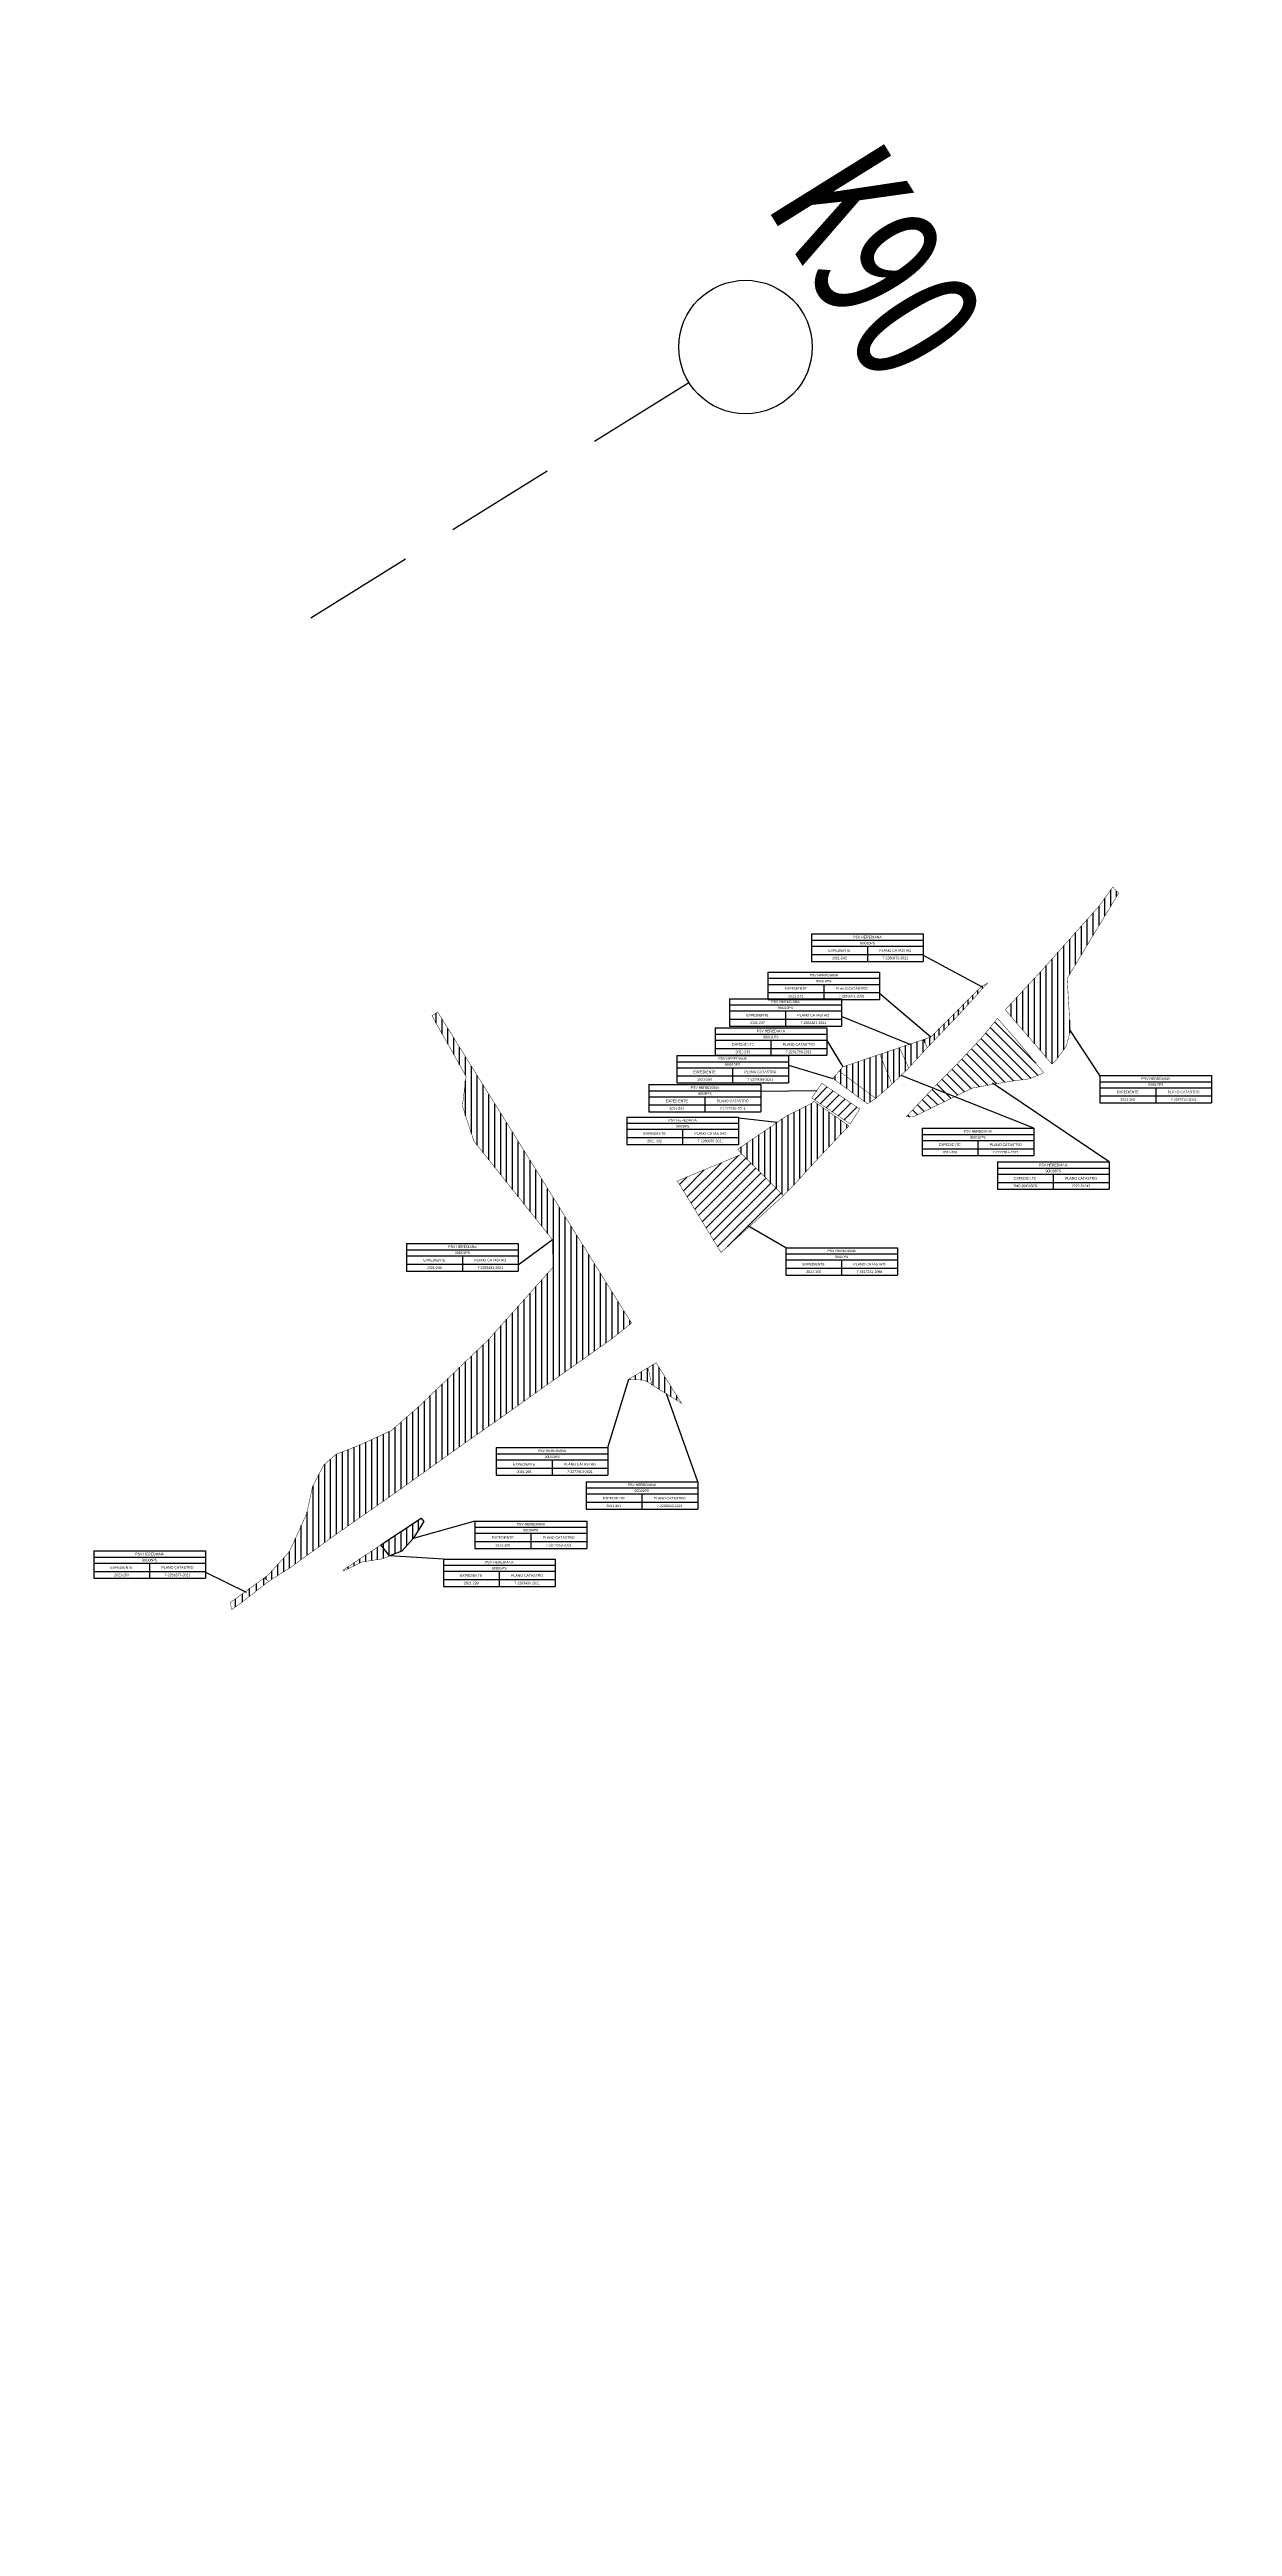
# Model space of a CAD drawing. Header units: inches. Extents: x 510447 to 606954, y 1095553 to 1134812.
# Drawn here: x 548029 to 548561, y 1119393 to 1120505 of the extents above; entities that cross this region are included whole.
import ezdxf

# ---------------------------------------------------------------- set-up
doc = ezdxf.new("R2010")
doc.units = ezdxf.units.IN
doc.header["$MEASUREMENT"] = 0
doc.linetypes.add('Kilométrica grande$1$JIS_02_2.0', pattern=[3, 2, -1])
for name, color, linetype in [('2022-51242', 7, 'Continuous'), ('7-1777584-2014', 7, 'Continuous'), ('7-2260970-2021', 1, 'Continuous'), ('7-2260971-2021', 181, 'Continuous'), ('7-2260972-2021', 212, 'Continuous'), ('7-2261677-2021', 7, 'Continuous'), ('7-2261796-2021', 92, 'Continuous'), ('7-2262451-2021', 140, 'Continuous'), ('7-2263430-2021', 153, 'Continuous'), ('7-2263431-2021', 223, 'Continuous'), ('7-2274053-2021', 7, 'Continuous'), ('7-2277913-2021', 7, 'Continuous'), ('7-2277914-2021', 7, 'Continuous'), ('7-2279029-2021', 7, 'Continuous'), ('7-2285723-2021', 7, 'Continuous'), ('7-2288302-2021', 7, 'Continuous'), ('7-517231-1998', 7, 'Continuous'), ('INFORMACION', 130, 'Continuous'), ('Kilométrica grande$0$0-KM GRANDE', 220, 'Continuous')]:
    doc.layers.add(name, color=color, linetype=linetype)
doc.styles.add('Kilométrica grande$0$哥Arial', font='Arial.ttf', dxfattribs={"width": 0.8})
doc.styles.get("Standard").update_dxf_attribs({"font": 'Arial.ttf'})
pattern_1 = [(90, (0, 0), (-2.63525, 0), [])]
pattern_2 = [(90, (0, 0), (-2.159, 0), [])]
pattern_3 = [(45, (0, 0), (-2.24506403, 2.24506403), [])]

# ---------------------------------------------------------------- blocks, each defined once
blk = doc.blocks.new('*T719')
at = {"layer": 'INFORMACION', "color": 0, "linetype": 'ByBlock', "lineweight": -2, "transparency": 16777216}
for p, q in [((0, 0), (50.2, 0)), ((0, 0), (0, -12.3)), ((50.2, 0), (50.2, -12.3)), ((0, -2.8), (50.2, -2.8)), ((0, -5.5), (50.2, -5.5)), ((0, -9.2), (50.2, -9.2)), ((25.1, -5.5), (25.1, -12.3)), ((0, -12.3), (50.2, -12.3))]:
    blk.add_line(p, q, dxfattribs=at)
at = {"layer": 'INFORMACION', "color": 0, "transparency": 16777216, "attachment_point": 5}
for s, insert, char_height, width in [('EXPEDIENTE', (12.5, -7.4), 1.12, 25.057), ('2021-240', (12.5, -10.8), 1.12, 25.057), ('PSV HEREDIANA', (25.1, -1.4), 1.125, 50.145), ('90D01PS', (25.1, -4.1), 1.12, 50.145), ('PLANO CATASTRO', (37.6, -7.4), 1.125, 25.057), ('7-2263431-2021', (37.6, -10.8), 1.125, 25.057)]:
    blk.add_mtext(s, dxfattribs=dict(at, insert=insert, char_height=char_height, width=width))
blk = doc.blocks.new('*T720')
at = {"layer": 'INFORMACION', "color": 0, "linetype": 'ByBlock', "lineweight": -2, "transparency": 16777216}
for p, q in [((0, 0), (50.2, 0)), ((0, 0), (0, -12.3)), ((50.2, 0), (50.2, -12.3)), ((0, -2.8), (50.2, -2.8)), ((0, -5.5), (50.2, -5.5)), ((0, -9.2), (50.2, -9.2)), ((25.1, -5.5), (25.1, -12.3)), ((0, -12.3), (50.2, -12.3))]:
    blk.add_line(p, q, dxfattribs=at)
at = {"layer": 'INFORMACION', "color": 0, "transparency": 16777216, "attachment_point": 5}
for s, insert, char_height, width in [('EXPEDIENTE', (12.5, -7.4), 1.12, 25.057), ('2021-239', (12.5, -10.8), 1.12, 25.057), ('PSV HEREDIANA', (25.1, -1.4), 1.125, 50.145), ('90D05PS', (25.1, -4.1), 1.12, 50.145), ('PLANO CATASTRO', (37.6, -7.4), 1.125, 25.057), ('7-2263430-2021', (37.6, -10.8), 1.125, 25.057)]:
    blk.add_mtext(s, dxfattribs=dict(at, insert=insert, char_height=char_height, width=width))
blk = doc.blocks.new('*T721')
at = {"layer": 'INFORMACION', "color": 0, "linetype": 'ByBlock', "lineweight": -2, "transparency": 16777216}
for p, q in [((0, 0), (50.2, 0)), ((0, 0), (0, -12.3)), ((50.2, 0), (50.2, -12.3)), ((0, -2.8), (50.2, -2.8)), ((0, -5.5), (50.2, -5.5)), ((0, -9.2), (50.2, -9.2)), ((25.1, -5.5), (25.1, -12.3)), ((0, -12.3), (50.2, -12.3))]:
    blk.add_line(p, q, dxfattribs=at)
at = {"layer": 'INFORMACION', "color": 0, "transparency": 16777216, "attachment_point": 5}
for s, insert, char_height, width in [('EXPEDIENTE', (12.5, -7.4), 1.12, 25.057), ('2021-237', (12.5, -10.8), 1.12, 25.057), ('PSV HEREDIANA', (25.1, -1.4), 1.125, 50.145), ('90I013PS', (25.1, -4.1), 1.12, 50.145), ('PLANO CATASTRO', (37.6, -7.4), 1.125, 25.057), ('7-2262451-2021', (37.6, -10.8), 1.125, 25.057)]:
    blk.add_mtext(s, dxfattribs=dict(at, insert=insert, char_height=char_height, width=width))
blk = doc.blocks.new('*T722')
at = {"layer": 'INFORMACION', "color": 0, "linetype": 'ByBlock', "lineweight": -2, "transparency": 16777216}
for p, q in [((0, 0), (50.2, 0)), ((0, 0), (0, -12.3)), ((50.2, 0), (50.2, -12.3)), ((0, -2.8), (50.2, -2.8)), ((0, -5.5), (50.2, -5.5)), ((0, -9.2), (50.2, -9.2)), ((25.1, -5.5), (25.1, -12.3)), ((0, -12.3), (50.2, -12.3))]:
    blk.add_line(p, q, dxfattribs=at)
at = {"layer": 'INFORMACION', "color": 0, "transparency": 16777216, "attachment_point": 5}
for s, insert, char_height, width in [('EXPEDIENTE', (12.5, -7.4), 1.12, 25.057), ('2021-238', (12.5, -10.8), 1.12, 25.057), ('PSV HEREDIANA', (25.1, -1.4), 1.125, 50.145), ('90I011PS', (25.1, -4.1), 1.12, 50.145), ('PLANO CATASTRO', (37.6, -7.4), 1.125, 25.057), ('7-2261796-2021', (37.6, -10.8), 1.125, 25.057)]:
    blk.add_mtext(s, dxfattribs=dict(at, insert=insert, char_height=char_height, width=width))
blk = doc.blocks.new('*T723')
at = {"layer": 'INFORMACION', "color": 0, "linetype": 'ByBlock', "lineweight": -2, "transparency": 16777216}
for p, q in [((0, 0), (50.2, 0)), ((0, 0), (0, -12.3)), ((50.2, 0), (50.2, -12.3)), ((0, -2.8), (50.2, -2.8)), ((0, -5.5), (50.2, -5.5)), ((0, -9.2), (50.2, -9.2)), ((25.1, -5.5), (25.1, -12.3)), ((0, -12.3), (50.2, -12.3))]:
    blk.add_line(p, q, dxfattribs=at)
at = {"layer": 'INFORMACION', "color": 0, "transparency": 16777216, "attachment_point": 5}
for s, insert, char_height, width in [('EXPEDIENTE', (12.5, -7.4), 1.12, 25.057), ('2021-302', (12.5, -10.8), 1.12, 25.057), ('PSV HEREDIANA', (25.1, -1.4), 1.125, 50.145), ('90I08PS', (25.1, -4.1), 1.12, 50.145), ('PLANO CATASTRO', (37.6, -7.4), 1.125, 25.057), ('7-2260970-2021', (37.6, -10.8), 1.125, 25.057)]:
    blk.add_mtext(s, dxfattribs=dict(at, insert=insert, char_height=char_height, width=width))
blk = doc.blocks.new('*T724')
at = {"layer": 'INFORMACION', "color": 0, "linetype": 'ByBlock', "lineweight": -2, "transparency": 16777216}
for p, q in [((0, 0), (50.2, 0)), ((0, 0), (0, -12.3)), ((50.2, 0), (50.2, -12.3)), ((0, -2.8), (50.2, -2.8)), ((0, -5.5), (50.2, -5.5)), ((0, -9.2), (50.2, -9.2)), ((25.1, -5.5), (25.1, -12.3)), ((0, -12.3), (50.2, -12.3))]:
    blk.add_line(p, q, dxfattribs=at)
at = {"layer": 'INFORMACION', "color": 0, "transparency": 16777216, "attachment_point": 5}
for s, insert, char_height, width in [('EXPEDIENTE', (12.5, -7.4), 1.12, 25.057), ('2021-305', (12.5, -10.8), 1.12, 25.057), ('PSV HEREDIANA', (25.1, -1.4), 1.125, 50.145), ('90I07PS', (25.1, -4.1), 1.12, 50.145), ('PLANO CATASTRO', (37.6, -7.4), 1.125, 25.057), ('7-0517231-1998', (37.6, -10.8), 1.125, 25.057)]:
    blk.add_mtext(s, dxfattribs=dict(at, insert=insert, char_height=char_height, width=width))
blk = doc.blocks.new('*T725')
at = {"layer": 'INFORMACION', "color": 0, "linetype": 'ByBlock', "lineweight": -2, "transparency": 16777216}
for p, q in [((0, 0), (50.2, 0)), ((0, 0), (0, -12.3)), ((50.2, 0), (50.2, -12.3)), ((0, -2.8), (50.2, -2.8)), ((0, -5.5), (50.2, -5.5)), ((0, -9.2), (50.2, -9.2)), ((25.1, -5.5), (25.1, -12.3)), ((0, -12.3), (50.2, -12.3))]:
    blk.add_line(p, q, dxfattribs=at)
at = {"layer": 'INFORMACION', "color": 0, "transparency": 16777216, "attachment_point": 5}
for s, insert, char_height, width in [('EXPEDIENTE', (12.5, -7.4), 1.12, 25.057), ('2021-241', (12.5, -10.8), 1.12, 25.057), ('PSV HEREDIANA', (25.1, -1.4), 1.125, 50.145), ('90I014PS', (25.1, -4.1), 1.12, 50.145), ('PLANO CATASTRO', (37.6, -7.4), 1.125, 25.057), ('7-2260971-2021', (37.6, -10.8), 1.125, 25.057)]:
    blk.add_mtext(s, dxfattribs=dict(at, insert=insert, char_height=char_height, width=width))
blk = doc.blocks.new('*T726')
at = {"layer": 'INFORMACION', "color": 0, "linetype": 'ByBlock', "lineweight": -2, "transparency": 16777216}
for p, q in [((0, 0), (50.2, 0)), ((0, 0), (0, -12.3)), ((50.2, 0), (50.2, -12.3)), ((0, -2.8), (50.2, -2.8)), ((0, -5.5), (50.2, -5.5)), ((0, -9.2), (50.2, -9.2)), ((25.1, -5.5), (25.1, -12.3)), ((0, -12.3), (50.2, -12.3))]:
    blk.add_line(p, q, dxfattribs=at)
at = {"layer": 'INFORMACION', "color": 0, "transparency": 16777216, "attachment_point": 5}
for s, insert, char_height, width in [('EXPEDIENTE', (12.5, -7.4), 1.12, 25.057), ('2021-242', (12.5, -10.8), 1.12, 25.057), ('PSV HEREDIANA', (25.1, -1.4), 1.125, 50.145), ('90I015PS', (25.1, -4.1), 1.12, 50.145), ('PLANO CATASTRO', (37.6, -7.4), 1.125, 25.057), ('7-2260972-2021', (37.6, -10.8), 1.125, 25.057)]:
    blk.add_mtext(s, dxfattribs=dict(at, insert=insert, char_height=char_height, width=width))
blk = doc.blocks.new('*T727')
at = {"layer": 'INFORMACION', "color": 0, "linetype": 'ByBlock', "lineweight": -2, "transparency": 16777216}
for p, q in [((0, 0), (50.2, 0)), ((0, 0), (0, -12.3)), ((50.2, 0), (50.2, -12.3)), ((0, -2.8), (50.2, -2.8)), ((0, -5.5), (50.2, -5.5)), ((0, -9.2), (50.2, -9.2)), ((25.1, -5.5), (25.1, -12.3)), ((0, -12.3), (50.2, -12.3))]:
    blk.add_line(p, q, dxfattribs=at)
at = {"layer": 'INFORMACION', "color": 0, "transparency": 16777216, "attachment_point": 5}
for s, insert, char_height, width in [('EXPEDIENTE', (12.5, -7.4), 1.12, 25.057), ('2021-303', (12.5, -10.8), 1.12, 25.057), ('PSV HEREDIANA', (25.1, -1.4), 1.125, 50.145), ('90I09PS', (25.1, -4.1), 1.12, 50.145), ('PLANO CATASTRO', (37.6, -7.4), 1.125, 25.057), ('7-1777584-2014', (37.6, -10.8), 1.125, 25.057)]:
    blk.add_mtext(s, dxfattribs=dict(at, insert=insert, char_height=char_height, width=width))
blk = doc.blocks.new('*T728')
at = {"layer": 'INFORMACION', "color": 0, "linetype": 'ByBlock', "lineweight": -2, "transparency": 16777216}
for p, q in [((0, 0), (50.2, 0)), ((0, 0), (0, -12.3)), ((50.2, 0), (50.2, -12.3)), ((0, -2.8), (50.2, -2.8)), ((0, -5.5), (50.2, -5.5)), ((0, -9.2), (50.2, -9.2)), ((25.1, -5.5), (25.1, -12.3)), ((0, -12.3), (50.2, -12.3))]:
    blk.add_line(p, q, dxfattribs=at)
at = {"layer": 'INFORMACION', "color": 0, "transparency": 16777216, "attachment_point": 5}
for s, insert, char_height, width in [('EXPEDIENTE', (12.5, -7.4), 1.12, 25.057), ('2021-260', (12.5, -10.8), 1.12, 25.057), ('PSV HEREDIANA', (25.1, -1.4), 1.125, 50.145), ('90D06PS', (25.1, -4.1), 1.12, 50.145), ('PLANO CATASTRO', (37.6, -7.4), 1.125, 25.057), ('7-2261677-2021', (37.6, -10.8), 1.125, 25.057)]:
    blk.add_mtext(s, dxfattribs=dict(at, insert=insert, char_height=char_height, width=width))
blk = doc.blocks.new('*T730')
at = {"layer": 'INFORMACION', "color": 0, "linetype": 'ByBlock', "lineweight": -2, "transparency": 16777216}
for p, q in [((0, 0), (50.2, 0)), ((0, 0), (0, -12.3)), ((50.2, 0), (50.2, -12.3)), ((0, -2.8), (50.2, -2.8)), ((0, -5.5), (50.2, -5.5)), ((0, -9.2), (50.2, -9.2)), ((25.1, -5.5), (25.1, -12.3)), ((0, -12.3), (50.2, -12.3))]:
    blk.add_line(p, q, dxfattribs=at)
at = {"layer": 'INFORMACION', "color": 0, "transparency": 16777216, "attachment_point": 5}
for s, insert, char_height, width in [('EXPEDIENTE', (12.5, -7.4), 1.12, 25.057), ('2021-266', (12.5, -10.8), 1.12, 25.057), ('PSV HEREDIANA', (25.1, -1.4), 1.125, 50.145), ('90D04PS', (25.1, -4.1), 1.12, 50.145), ('PLANO CATASTRO', (37.6, -7.4), 1.125, 25.057), ('7-2274053-2021', (37.6, -10.8), 1.125, 25.057)]:
    blk.add_mtext(s, dxfattribs=dict(at, insert=insert, char_height=char_height, width=width))
blk = doc.blocks.new('*T731')
at = {"layer": 'INFORMACION', "color": 0, "linetype": 'ByBlock', "lineweight": -2, "transparency": 16777216}
for p, q in [((0, 0), (50.2, 0)), ((0, 0), (0, -12.3)), ((50.2, 0), (50.2, -12.3)), ((0, -2.8), (50.2, -2.8)), ((0, -5.5), (50.2, -5.5)), ((0, -9.2), (50.2, -9.2)), ((25.1, -5.5), (25.1, -12.3)), ((0, -12.3), (50.2, -12.3))]:
    blk.add_line(p, q, dxfattribs=at)
at = {"layer": 'INFORMACION', "color": 0, "transparency": 16777216, "attachment_point": 5}
for s, insert, char_height, width in [('EXPEDIENTE', (12.5, -7.4), 1.12, 25.057), ('2021-265', (12.5, -10.8), 1.12, 25.057), ('PSV HEREDIANA', (25.1, -1.4), 1.125, 50.145), ('90D03PS', (25.1, -4.1), 1.12, 50.145), ('PLANO CATASTRO', (37.6, -7.4), 1.125, 25.057), ('7-2277913-2021', (37.6, -10.8), 1.125, 25.057)]:
    blk.add_mtext(s, dxfattribs=dict(at, insert=insert, char_height=char_height, width=width))
blk = doc.blocks.new('*T732')
at = {"layer": 'INFORMACION', "color": 0, "linetype": 'ByBlock', "lineweight": -2, "transparency": 16777216}
for p, q in [((0, 0), (50.2, 0)), ((0, 0), (0, -12.3)), ((50.2, 0), (50.2, -12.3)), ((0, -2.8), (50.2, -2.8)), ((0, -5.5), (50.2, -5.5)), ((0, -9.2), (50.2, -9.2)), ((25.1, -5.5), (25.1, -12.3)), ((0, -12.3), (50.2, -12.3))]:
    blk.add_line(p, q, dxfattribs=at)
at = {"layer": 'INFORMACION', "color": 0, "transparency": 16777216, "attachment_point": 5}
for s, insert, char_height, width in [('EXPEDIENTE', (12.5, -7.4), 1.12, 25.057), ('2021-301', (12.5, -10.8), 1.12, 25.057), ('PSV HEREDIANA', (25.1, -1.4), 1.125, 50.145), ('90D02PS', (25.1, -4.1), 1.12, 50.145), ('PLANO CATASTRO', (37.6, -7.4), 1.125, 25.057), ('7-2288302-2021', (37.6, -10.8), 1.125, 25.057)]:
    blk.add_mtext(s, dxfattribs=dict(at, insert=insert, char_height=char_height, width=width))
blk = doc.blocks.new('*T733')
at = {"layer": 'INFORMACION', "color": 0, "linetype": 'ByBlock', "lineweight": -2, "transparency": 16777216}
for p, q in [((0, 0), (50.2, 0)), ((0, 0), (0, -12.3)), ((50.2, 0), (50.2, -12.3)), ((0, -2.8), (50.2, -2.8)), ((0, -5.5), (50.2, -5.5)), ((0, -9.2), (50.2, -9.2)), ((25.1, -5.5), (25.1, -12.3)), ((0, -12.3), (50.2, -12.3))]:
    blk.add_line(p, q, dxfattribs=at)
at = {"layer": 'INFORMACION', "color": 0, "transparency": 16777216, "attachment_point": 5}
for s, insert, char_height, width in [('EXPEDIENTE', (12.5, -7.4), 1.12, 25.057), ('2021-363', (12.5, -10.8), 1.12, 25.057), ('PSV HEREDIANA', (25.1, -1.4), 1.125, 50.145), ('90I017PS', (25.1, -4.1), 1.12, 50.145), ('PLANO CATASTRO', (37.6, -7.4), 1.125, 25.057), ('7-2285723-2021', (37.6, -10.8), 1.125, 25.057)]:
    blk.add_mtext(s, dxfattribs=dict(at, insert=insert, char_height=char_height, width=width))
blk = doc.blocks.new('*T734')
at = {"layer": 'INFORMACION', "color": 0, "linetype": 'ByBlock', "lineweight": -2, "transparency": 16777216}
for p, q in [((0, 0), (50.2, 0)), ((0, 0), (0, -12.3)), ((50.2, 0), (50.2, -12.3)), ((0, -2.8), (50.2, -2.8)), ((0, -5.5), (50.2, -5.5)), ((0, -9.2), (50.2, -9.2)), ((25.1, -5.5), (25.1, -12.3)), ((0, -12.3), (50.2, -12.3))]:
    blk.add_line(p, q, dxfattribs=at)
at = {"layer": 'INFORMACION', "color": 0, "transparency": 16777216, "attachment_point": 5}
for s, insert, char_height, width in [('EXPEDIENTE', (12.5, -7.4), 1.12, 25.057), ('2021-300', (12.5, -10.8), 1.12, 25.057), ('PSV HEREDIANA', (25.1, -1.4), 1.125, 50.145), ('90I012PS', (25.1, -4.1), 1.12, 50.145), ('PLANO CATASTRO', (37.6, -7.4), 1.125, 25.057), ('7-2277914-2021', (37.6, -10.8), 1.125, 25.057)]:
    blk.add_mtext(s, dxfattribs=dict(at, insert=insert, char_height=char_height, width=width))
blk = doc.blocks.new('*T736')
at = {"layer": 'INFORMACION', "color": 0, "linetype": 'ByBlock', "lineweight": -2, "transparency": 16777216}
for p, q in [((0, 0), (50.2, 0)), ((0, 0), (0, -12.3)), ((50.2, 0), (50.2, -12.3)), ((0, -2.8), (50.2, -2.8)), ((0, -5.5), (50.2, -5.5)), ((0, -9.2), (50.2, -9.2)), ((25.1, -5.5), (25.1, -12.3)), ((0, -12.3), (50.2, -12.3))]:
    blk.add_line(p, q, dxfattribs=at)
at = {"layer": 'INFORMACION', "color": 0, "transparency": 16777216, "attachment_point": 5}
for s, insert, char_height, width in [('TMP-90I016PS', (12.5, -10.8), 1.125, 25.057), ('EXPEDIENTE', (12.5, -7.4), 1.12, 25.057), ('PSV HEREDIANA', (25.1, -1.4), 1.125, 50.145), ('90I016PS', (25.1, -4.1), 1.12, 50.145), ('PLANO CATASTRO', (37.6, -7.4), 1.125, 25.057), ('2022-51242', (37.6, -10.8), 1.12, 25.057)]:
    blk.add_mtext(s, dxfattribs=dict(at, insert=insert, char_height=char_height, width=width))
blk = doc.blocks.new('*T737')
at = {"layer": 'INFORMACION', "color": 0, "linetype": 'ByBlock', "lineweight": -2, "transparency": 16777216}
for p, q in [((0, 0), (50.2, 0)), ((0, 0), (0, -12.3)), ((50.2, 0), (50.2, -12.3)), ((0, -2.8), (50.2, -2.8)), ((0, -5.5), (50.2, -5.5)), ((0, -9.2), (50.2, -9.2)), ((25.1, -5.5), (25.1, -12.3)), ((0, -12.3), (50.2, -12.3))]:
    blk.add_line(p, q, dxfattribs=at)
at = {"layer": 'INFORMACION', "color": 0, "transparency": 16777216, "attachment_point": 5}
for s, insert, char_height, width in [('EXPEDIENTE', (12.5, -7.4), 1.12, 25.057), ('2021-299', (12.5, -10.8), 1.12, 25.057), ('PSV HEREDIANA', (25.1, -1.4), 1.125, 50.145), ('90I010PS', (25.1, -4.1), 1.12, 50.145), ('PLANO CATASTRO', (37.6, -7.4), 1.125, 25.057), ('7-2279029-2021', (37.6, -10.8), 1.125, 25.057)]:
    blk.add_mtext(s, dxfattribs=dict(at, insert=insert, char_height=char_height, width=width))
blk = doc.blocks.new('Kilométrica grande')
at = {"color": 1}
blk.add_arc((554474.6, 1119042), 11671.5, 162.5691, 330.16023, dxfattribs=at)
at = {"layer": 'Kilométrica grande$0$0-KM GRANDE', "linetype": 'Kilométrica grande$1$JIS_02_2.0', "lineweight": -3, "ltscale": 25}
blk.add_line((548146.9, 1120250.2), (548316.7, 1120355.9), dxfattribs=at)
at = {"layer": 'Kilométrica grande$0$0-KM GRANDE'}
blk.add_circle((548342.1, 1120371.8), 30, dxfattribs=at)
at = {"layer": 'Kilométrica grande$0$0-KM GRANDE', "linetype": 'Continuous', "lineweight": -3, "insert": (548376.1, 1120393), "char_height": 60, "attachment_point": 8, "rotation": 301.9223, "style": 'Kilométrica grande$0$哥Arial'}
blk.add_mtext('{\\fSimHei|b0|i0|c134|p2;K90}', dxfattribs=at)

msp = doc.modelspace()

# ---------------------------------------------------------------- hatches: boundary and pattern name
at = {"layer": '2022-51242'}
h = msp.add_hatch(dxfattribs=at)
h.set_pattern_fill('ANSI31', color=2, angle=90)
h.set_pattern_definition([(135, (0, 0), (-2.24506403, -2.24506403), [])])
h.paths.add_polyline_path([(548414.38, 1120026.14), (548426.15, 1120038.58), (548438.19, 1120050.8), (548448.97, 1120062.39), (548455.3, 1120070.22), (548463.71, 1120060.7), (548475.99, 1120045.93), (548475.54, 1120045.49), (548469.82751, 1120043.08209), (548460.97022, 1120041.93582), (548444.1, 1120038.93), (548417.37053, 1120025.91832)])
at = {"layer": '7-1777584-2014'}
h = msp.add_hatch(dxfattribs=at)
h.set_pattern_fill('ANSI31', color=30)
h.set_pattern_definition(pattern_3)
h.paths.add_polyline_path([(548376.4264, 1120041.0566), (548371.89605, 1120034.46297), (548389.08801, 1120022.77543), (548393.46246, 1120029.47504)])
at = {"layer": '7-2260970-2021'}
h = msp.add_hatch(dxfattribs=at)
h.set_pattern_fill('ANSI31', color=30, scale=0.83, angle=45)
h.set_pattern_definition(pattern_1)
h.paths.add_polyline_path([(548388.57, 1120021.95), (548375.17, 1120007.75), (548369.05, 1120001.1), (548363.94, 1119995.43), (548359.16, 1119990.63), (548340.26, 1120009.43), (548338.7, 1120011.46), (548360.38, 1120026.26), (548371.94, 1120032.11), (548372.71, 1120033.01)])
at = {"layer": '7-2260971-2021'}
h = msp.add_hatch(dxfattribs=at)
h.set_pattern_fill('ANSI31', color=2, scale=0.68, angle=45)
h.set_pattern_definition(pattern_2)
h.paths.add_polyline_path([(548438.79, 1120072.73), (548423.74, 1120057.02), (548422.06, 1120060.71), (548425.42, 1120061.85), (548437.75, 1120074.17)])
at = {"layer": '7-2260972-2021'}
h = msp.add_hatch(dxfattribs=at)
h.set_pattern_fill('ANSI31', color=2, scale=0.68, angle=45)
h.set_pattern_definition(pattern_2)
h.paths.add_polyline_path([(548450.89, 1120086.11), (548438.79, 1120072.73), (548437.75, 1120074.17), (548448.1, 1120084.52)])
at = {"layer": '7-2261677-2021'}
h = msp.add_hatch(dxfattribs=at)
h.set_pattern_fill('ANSI31', color=3, angle=45)
h.set_pattern_definition([(90, (0, 0), (-3.175, 0), [])])
h.paths.add_polyline_path([(548127.85, 1119817.29), (548115.54, 1119807.61), (548111.32, 1119804.65), (548110.54, 1119807.65), (548125.79, 1119818.79)])
at = {"layer": '7-2261796-2021'}
h = msp.add_hatch(dxfattribs=at)
h.set_pattern_fill('ANSI31', color=30, scale=0.83, angle=45)
h.set_pattern_definition(pattern_1)
h.paths.add_polyline_path([(548407.92, 1120040.64), (548400.63, 1120034.29), (548384.18, 1120046.51), (548385.81, 1120048.43), (548402.47, 1120054.07)])
at = {"layer": '7-2262451-2021'}
h = msp.add_hatch(dxfattribs=at)
h.set_pattern_fill('ANSI31', color=30, scale=0.83, angle=45)
h.set_pattern_definition(pattern_1)
h.paths.add_polyline_path([(548423.74, 1120057.02), (548415.45, 1120047.91), (548411.28, 1120057.06), (548422.06, 1120060.71)])
at = {"layer": '7-2263430-2021'}
h = msp.add_hatch(dxfattribs=at)
h.set_pattern_fill('ANSI31', color=2, scale=0.83, angle=45)
h.set_pattern_definition(pattern_1)
h.paths.add_polyline_path([(548161.24, 1119822.29), (548178.32, 1119833.68), (548182.22, 1119828.69), (548179.11, 1119827.44), (548169.75, 1119825.98), (548161.51, 1119821.95)])
at = {"layer": '7-2263431-2021'}
h = msp.add_hatch(dxfattribs=at)
h.set_pattern_fill('ANSI31', color=2, scale=0.83, angle=45)
h.set_pattern_definition(pattern_1)
h.paths.add_polyline_path([(548203.86, 1120073.02), (548222.04, 1120043.83), (548242.95, 1120010.26), (548266.95, 1119971.73), (548290.88, 1119933.33), (548282.33, 1119926.45), (548253.83, 1119906.23), (548231.54, 1119890.3), (548215.9, 1119879.35), (548185.59, 1119857.62), (548167.49, 1119844.96), (548154.14, 1119835.56), (548137.88, 1119823.64), (548127.85, 1119817.29), (548125.79, 1119818.79), (548127.86, 1119820.3), (548137.27, 1119830.72), (548145, 1119847.76), (548147.57, 1119859.8), (548152.66, 1119869.61), (548158.24, 1119874.41), (548168.38, 1119878.32), (548183.02, 1119885.05), (548195.22, 1119895.71), (548226.58, 1119925.82), (548255.62, 1119958.38), (548255.37, 1119970.81), (548220.08, 1120015.13), (548214.91, 1120030.87), (548216.59, 1120044.17), (548201.25, 1120071.39)])
at = {"layer": '7-2274053-2021'}
h = msp.add_hatch(dxfattribs=at)
h.set_pattern_fill('ANSI31', color=2, scale=0.83, angle=45)
h.set_pattern_definition(pattern_1)
h.paths.add_polyline_path([(548178.34, 1119833.67), (548196.4, 1119845.74), (548197.66, 1119844.11), (548192.84, 1119836.51), (548187.67, 1119830.89), (548182.22, 1119828.69)])
at = {"layer": '7-2277913-2021'}
h = msp.add_hatch(dxfattribs=at)
h.set_pattern_fill('ANSI31', color=2, scale=0.83, angle=45)
h.set_pattern_definition(pattern_1)
h.paths.add_polyline_path([(548289.69, 1119908.1), (548298.31, 1119913.26), (548300, 1119905.66), (548296.86, 1119907.63)])
at = {"layer": '7-2277914-2021'}
h = msp.add_hatch(dxfattribs=at)
h.set_pattern_fill('ANSI31', color=30, scale=0.83, angle=45)
h.set_pattern_definition(pattern_1)
h.paths.add_polyline_path([(548415.45, 1120047.91), (548407.92, 1120040.64), (548402.47, 1120054.07), (548411.28, 1120057.06)])
at = {"layer": '7-2279029-2021'}
h = msp.add_hatch(dxfattribs=at)
h.set_pattern_fill('ANSI31', color=2, scale=0.83, angle=45)
h.set_pattern_definition(pattern_1)
h.paths.add_polyline_path([(548400.63, 1120034.29), (548396.96, 1120031.82), (548381.39, 1120043.23), (548384.18, 1120046.51)])
at = {"layer": '7-2285723-2021'}
h = msp.add_hatch(dxfattribs=at)
h.set_pattern_fill('ANSI31', color=256, scale=0.83, angle=45)
h.set_pattern_definition(pattern_1)
h.paths.add_polyline_path([(548458.83, 1120074.1), (548475.62, 1120092.18), (548489.15, 1120107.36), (548501.15, 1120120.89), (548507.11, 1120129.22), (548509.73, 1120126.46), (548486.61, 1120088.15), (548488.05, 1120064.68), (548486.25, 1120057.8), (548482.12, 1120052), (548479.8, 1120049.71)])
at = {"layer": '7-2288302-2021'}
h = msp.add_hatch(dxfattribs=at)
h.set_pattern_fill('ANSI31', color=2, scale=0.83, angle=45)
h.set_pattern_definition(pattern_1)
h.paths.add_polyline_path([(548298.31, 1119913.26), (548302.01, 1119915.47), (548313.33, 1119897.29), (548300, 1119905.66)])
at = {"layer": '7-517231-1998'}
h = msp.add_hatch(dxfattribs=at)
h.set_pattern_fill('ANSI31', color=30)
h.set_pattern_definition(pattern_3)
h.paths.add_polyline_path([(548311.5142, 1119997.16498), (548331.11414, 1119965.07862), (548359.16, 1119990.63), (548340.47129, 1120009.21983)])

# ---------------------------------------------------------------- linework, layer by layer
at = {"layer": '2022-51242', "color": 2, "const_width": 0.2}
msp.add_lwpolyline([(548414.38, 1120026.14), (548426.15, 1120038.58), (548438.19, 1120050.8), (548448.97, 1120062.39), (548455.3, 1120070.22), (548463.71, 1120060.7), (548475.99, 1120045.93), (548475.54, 1120045.49), (548469.83, 1120043.08), (548460.97, 1120041.94), (548444.1, 1120038.93), (548417.37, 1120025.92), (548414.38, 1120026.14)], dxfattribs=at)
at = {"layer": '7-1777584-2014', "color": 30, "const_width": 0.2, "flags": 128}
msp.add_lwpolyline([(548389.08871, 1120022.77651), (548393.46246, 1120029.47504), (548376.4264, 1120041.0566), (548371.89605, 1120034.46297), (548389.08924, 1120022.77459)], close=True, dxfattribs=at)
at = {"layer": '7-2260970-2021', "color": 30, "const_width": 0.2}
msp.add_lwpolyline([(548388.57, 1120021.95), (548375.17, 1120007.75), (548369.05, 1120001.1), (548363.94, 1119995.43), (548359.16, 1119990.63), (548340.26, 1120009.43), (548338.7, 1120011.46), (548360.38, 1120026.26), (548371.94, 1120032.11), (548372.71, 1120033.01)], close=True, dxfattribs=at)
at = {"layer": '7-2260971-2021', "color": 2, "const_width": 0.2}
msp.add_lwpolyline([(548438.79, 1120072.73), (548423.74, 1120057.02), (548422.06, 1120060.71), (548425.42, 1120061.85), (548437.75, 1120074.17)], close=True, dxfattribs=at)
at = {"layer": '7-2260972-2021', "color": 2, "const_width": 0.2}
msp.add_lwpolyline([(548450.89, 1120086.11), (548438.79, 1120072.73), (548437.75, 1120074.17), (548448.1, 1120084.52)], close=True, dxfattribs=at)
at = {"layer": '7-2261677-2021', "color": 3, "const_width": 0.2, "flags": 128}
msp.add_lwpolyline([(548127.85, 1119817.29), (548115.54, 1119807.61), (548111.32, 1119804.65), (548110.54, 1119807.65), (548125.79, 1119818.79)], close=True, dxfattribs=at)
at = {"layer": '7-2261796-2021', "color": 30, "const_width": 0.2}
msp.add_lwpolyline([(548407.92, 1120040.64), (548400.63, 1120034.29), (548384.18, 1120046.51), (548385.81, 1120048.43), (548402.47, 1120054.07)], close=True, dxfattribs=at)
at = {"layer": '7-2262451-2021', "color": 30, "const_width": 0.2}
msp.add_lwpolyline([(548423.74, 1120057.02), (548415.45, 1120047.91), (548411.28, 1120057.06), (548422.06, 1120060.71)], close=True, dxfattribs=at)
at = {"layer": '7-2263430-2021', "color": 2, "const_width": 0.2}
msp.add_lwpolyline([(548161.24, 1119822.29), (548178.32, 1119833.68), (548182.22, 1119828.69), (548179.11, 1119827.44), (548169.75, 1119825.98), (548161.51, 1119821.95)], close=True, dxfattribs=at)
at = {"layer": '7-2263431-2021', "color": 2, "const_width": 0.2}
msp.add_lwpolyline([(548203.86, 1120073.02), (548222.04, 1120043.83), (548242.95, 1120010.26), (548266.95, 1119971.73), (548290.88, 1119933.33), (548282.33, 1119926.45), (548253.83, 1119906.23), (548231.54, 1119890.3), (548215.9, 1119879.35), (548185.59, 1119857.62), (548167.49, 1119844.96), (548154.14, 1119835.56), (548137.88, 1119823.64), (548127.85, 1119817.29), (548125.79, 1119818.79), (548127.86, 1119820.3), (548137.27, 1119830.72), (548145, 1119847.76), (548147.57, 1119859.8), (548152.66, 1119869.61), (548158.24, 1119874.41), (548168.38, 1119878.32), (548183.02, 1119885.05), (548195.22, 1119895.71), (548226.58, 1119925.82), (548255.62, 1119958.38), (548255.37, 1119970.81), (548220.08, 1120015.13), (548214.91, 1120030.87), (548216.59, 1120044.17), (548201.25, 1120071.39)], close=True, dxfattribs=at)
at = {"layer": '7-2274053-2021', "color": 2, "const_width": 0.2, "flags": 128}
msp.add_lwpolyline([(548178.34, 1119833.67), (548196.4, 1119845.74), (548197.66, 1119844.11), (548192.84, 1119836.51), (548187.67, 1119830.89), (548182.22, 1119828.69), (548178.34, 1119833.67)], dxfattribs=at)
at = {"layer": '7-2274053-2021', "color": 2, "flags": 128}
msp.add_lwpolyline([(548178.34, 1119833.67), (548196.4, 1119845.74), (548197.66, 1119844.11), (548192.84, 1119836.51), (548187.67, 1119830.89), (548182.22, 1119828.69), (548178.34, 1119833.67)], dxfattribs=at)
at = {"layer": '7-2277913-2021', "color": 2, "const_width": 0.2, "flags": 128}
msp.add_lwpolyline([(548289.69, 1119908.1), (548298.31, 1119913.26), (548300, 1119905.66), (548296.86, 1119907.63), (548289.69, 1119908.1)], dxfattribs=at)
at = {"layer": '7-2277914-2021', "color": 30, "const_width": 0.2, "flags": 128}
msp.add_lwpolyline([(548415.45, 1120047.91), (548407.92, 1120040.64), (548402.47, 1120054.07), (548411.28, 1120057.06), (548415.45, 1120047.91)], dxfattribs=at)
at = {"layer": '7-2279029-2021', "color": 2, "const_width": 0.2, "flags": 128}
msp.add_lwpolyline([(548400.63, 1120034.29), (548396.96, 1120031.82), (548381.39, 1120043.23), (548384.18, 1120046.51), (548400.63, 1120034.29)], dxfattribs=at)
at = {"layer": '7-2285723-2021', "const_width": 0.2, "flags": 128}
msp.add_lwpolyline([(548458.83, 1120074.1), (548475.62, 1120092.18), (548489.15, 1120107.36), (548501.15, 1120120.89), (548507.11, 1120129.22), (548509.73, 1120126.46), (548486.61, 1120088.15), (548488.05, 1120064.68), (548486.25, 1120057.8), (548482.12, 1120052), (548479.8, 1120049.71), (548458.83, 1120074.1)], dxfattribs=at)
at = {"layer": '7-2288302-2021', "color": 2, "const_width": 0.2, "flags": 128}
msp.add_lwpolyline([(548298.31, 1119913.26), (548302.01, 1119915.47), (548313.33, 1119897.29), (548300, 1119905.66), (548298.31, 1119913.26)], dxfattribs=at)
at = {"layer": '7-517231-1998', "color": 30, "const_width": 0.2}
msp.add_lwpolyline([(548311.51373, 1119997.16575), (548331.11414, 1119965.07862), (548359.16, 1119990.63), (548340.47129, 1120009.21983), (548311.5106, 1119997.16348)], close=True, dxfattribs=at)
at = {"layer": 'INFORMACION'}
for points in [[(548421.96908, 1120098.60218), (548448.1, 1120084.52)], [(548402.34254, 1120081.47587), (548425.42, 1120061.85)], [(548385.14908, 1120071.14218), (548415.90095, 1120058.62461)], [(548501.30508, 1120044.55305), (548488.05, 1120064.68)], [(548378.59015, 1120060.33953), (548385.81, 1120048.43)], [(548361.38869, 1120049.16225), (548381.39, 1120043.23)], [(548471.5831, 1120020.87042), (548412.02899, 1120044.60711)], [(548505.43208, 1120005.73806), (548453.0315, 1120041.08872)], [(548348.92339, 1120037.55767), (548374.16122, 1120037.75979)], [(548338.91439, 1120025.60072), (548356.36969, 1120023.52233)], [(548360.18698, 1119967.19546), (548343.20596, 1119976.99873)], [(548240.02749, 1119959.48477), (548255.37, 1119970.81)], [(548280.30446, 1119877.35317), (548289.69, 1119908.1)], [(548320.63101, 1119862.03823), (548306.665, 1119901.475)], [(548220.5598, 1119844.36666), (548192.84, 1119836.51)], [(548206.3798, 1119827.31666), (548182.22, 1119828.69)], [(548099.48276, 1119821.42092), (548117.76243, 1119812.46721)]]:
    msp.add_lwpolyline(points, dxfattribs=at)

# ---------------------------------------------------------------- block references
for name, p in [('Kilométrica grande', (0, 0)), ('*T726', (548371.7941, 1120108.13218)), ('*T725', (548352.16757, 1120091.00587)), ('*T721', (548334.9741, 1120079.06127)), ('*T722', (548328.41518, 1120065.93667)), ('*T737', (548311.21371, 1120053.54987)), ('*T727', (548298.74841, 1120040.50832)), ('*T733', (548501.30508, 1120044.55305)), ('*T723', (548288.73941, 1120025.905)), ('*T734', (548421.40813, 1120020.87042)), ('*T736', (548455.2571, 1120005.73806)), ('*T719', (548189.85251, 1119969.01477)), ('*T724', (548360.18698, 1119967.19546)), ('*T731', (548230.12948, 1119877.35317)), ('*T732', (548270.45603, 1119862.03823)), ('*T730', (548220.5598, 1119844.36666)), ('*T728', (548049.30778, 1119830.95092)), ('*T720', (548206.3798, 1119827.31666))]:
    msp.add_blockref(name, p)

doc.saveas('drawing.dxf')
